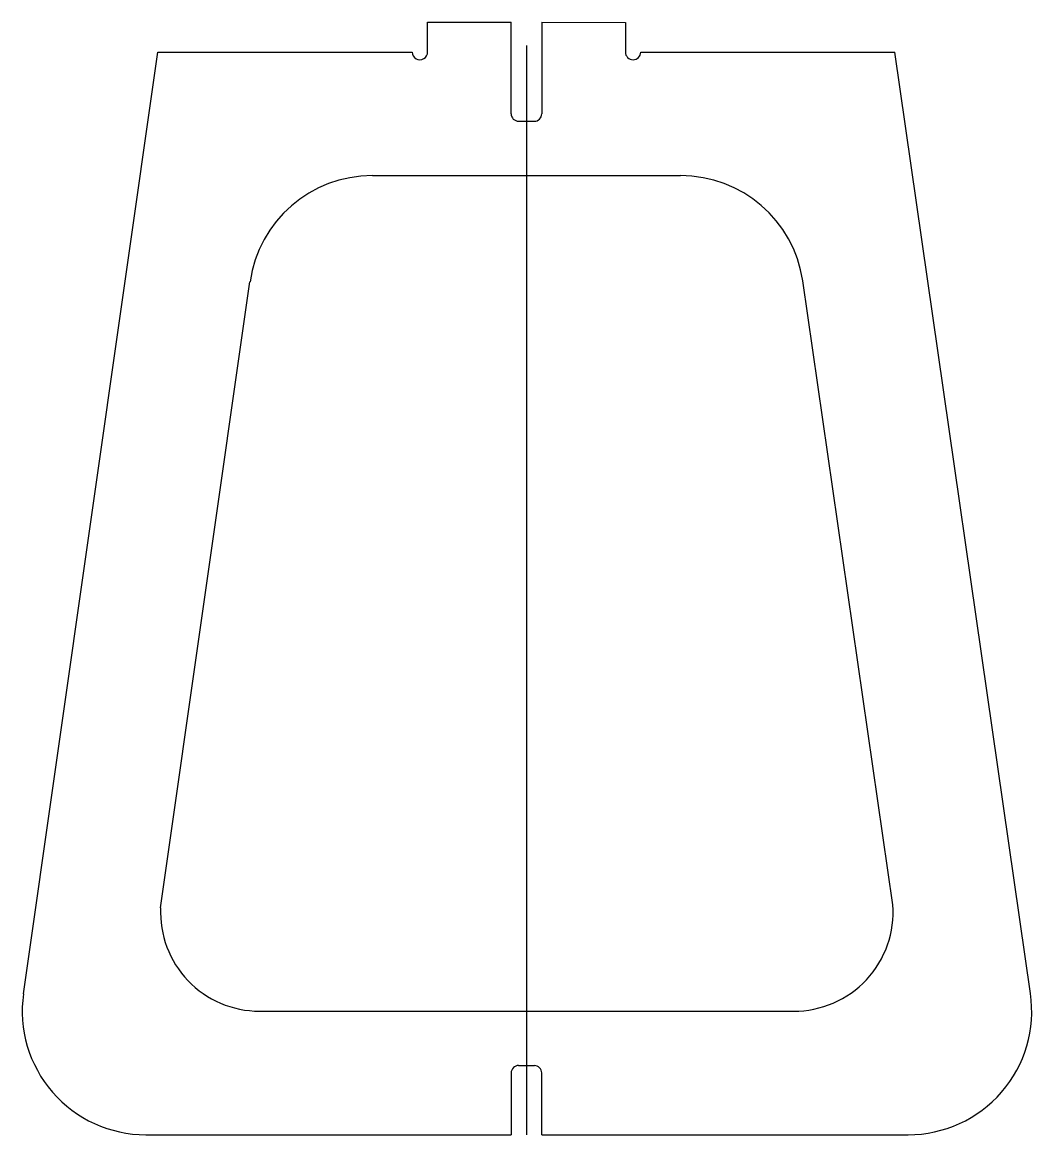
# Model space of a CAD drawing. Header units: millimetres. Extents: x 465 to 873, y -435 to 15.
import ezdxf

# ---------------------------------------------------------------- set-up
doc = ezdxf.new("R2010")
doc.units = ezdxf.units.MM
doc.layers.get('0').update_dxf_attribs({"linetype": 'CONTINUOUS'})

msp = doc.modelspace()

# ---------------------------------------------------------------- linework, layer by layer
for p, q in [((629.01, 3.37), (629.01, 15.37)), ((629.01, 15.37), (662.81, 15.36)), ((662.81, -21.67), (662.81, 15.36)), ((675.21, 15.35), (675.21, -21.67)), ((675.21, 15.35), (709.01, 15.33)), ((709.01, 15.33), (709.01, 3.33)), ((669.01, 5.95), (669.01, -434.63)), ((465.58, -377.56), (519.95, 3.33)), ((519.95, 3.33), (622.81, 3.33)), ((715.21, 3.33), (817.95, 3.33)), ((872.85, -377.49), (817.95, 3.33)), ((665.81, -24.67), (672.21, -24.67)), ((606.69, -46.67), (731.34, -46.67)), ((521.04, -342.85), (557.19, -89.6)), ((817.15, -341.56), (780.78, -89.22)), ((561, -384.63), (777.02, -384.63)), ((665.85, -406.63), (672.21, -406.63)), ((662.81, -409.63), (662.81, -434.63)), ((675.21, -434.63), (675.21, -409.63)), ((515.08, -434.63), (662.81, -434.63)), ((675.21, -434.63), (823.36, -434.63))]:
    msp.add_line(p, q)
for centre, radius, start, end in [((625.91, 3.33), 3.1, -180, 0.8095), ((712.11, 3.33), 3.1, 180, 360), ((665.81, -21.67), 3, 180, 269.9461), ((672.21, -21.67), 3, -90, 0), ((606.69, -96.67), 50, 90, 171.876), ((731.34, -96.67), 50, 8.5721, 90), ((777.27, -344.63), 40, -90.3548, 4.4029), ((561, -344.63), 40, 177.462, 270), ((515.08, -384.63), 50, 171.876, 270), ((823.36, -384.63), 50, -89.9995, 8.2031), ((665.81, -409.62), 3, 89.2738, 180.0046), ((672.21, -409.63), 3, 0, 90)]:
    msp.add_arc(centre, radius, start, end)

doc.saveas('drawing.dxf')
